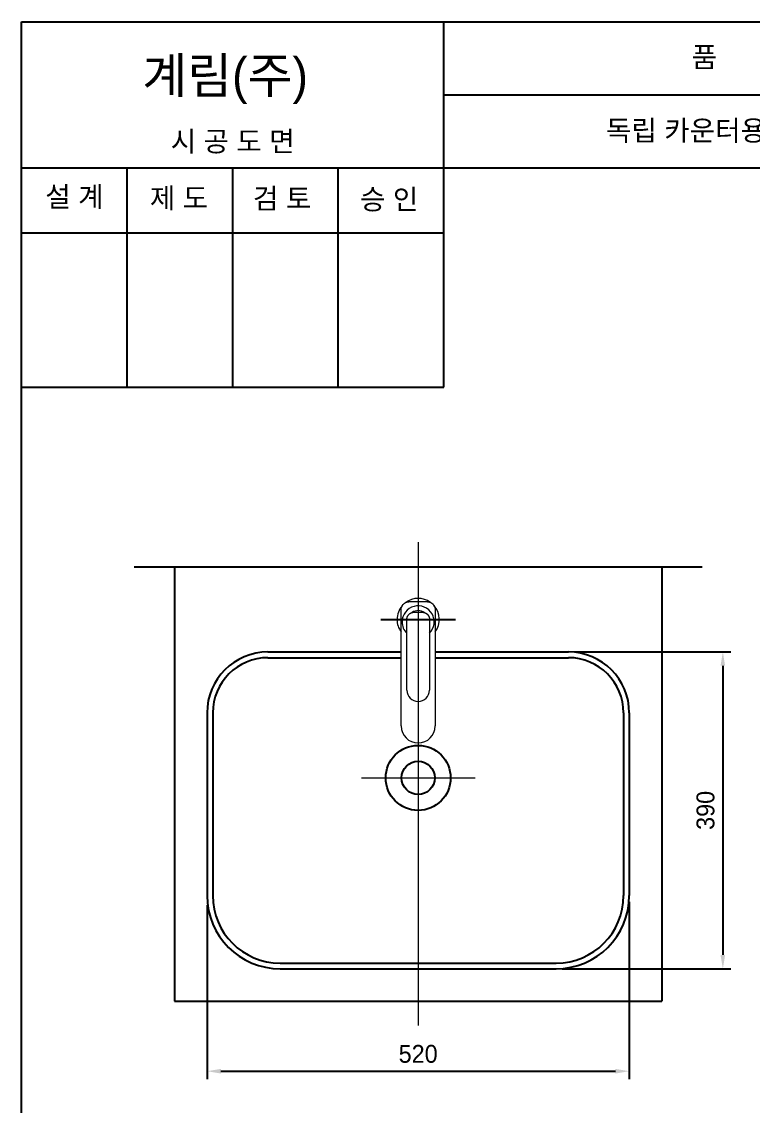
# Model space of a CAD drawing. Header units: millimetres. Extents: x 0 to 1800, y -67 to 2530.
# Drawn here: x 0 to 900, y 1196 to 2530 of the extents above; entities that cross this region are included whole.
import ezdxf
from ezdxf.enums import TextEntityAlignment as Align
from ezdxf.lldxf.tags import DXFTag

# ---------------------------------------------------------------- set-up
doc = ezdxf.new("R2010")
doc.units = ezdxf.units.MM
for name, color, linetype in [('TEXT', 7, 'Continuous'), ('내부선 및 부속', 4, 'Continuous'), ('도각라인', 255, 'Continuous'), ('외형선', 3, 'Continuous'), ('중심선', 1, 'DASHED'), ('치수선', 7, 'Continuous')]:
    doc.layers.add(name, color=color, linetype=linetype)
doc.styles.add('____', font='')
doc.styles.add('타이틀', font='H2GTRM.TTF', dxfattribs={"height": 25})
doc.styles.get('____').set_extended_font_data('굴림')
tags = doc.linetypes.add('DASHDOT', pattern=[70, 31, -13, 13, -13]).pattern_tags.tags
tags[10:11] = [DXFTag(74, 4), DXFTag(75, 0), DXFTag(340, '0'), DXFTag(46, 0.0), DXFTag(50, 0.0), DXFTag(44, 0.0), DXFTag(45, 0.0)]
tags[8:9] = [DXFTag(74, 4), DXFTag(75, 0), DXFTag(340, '0'), DXFTag(46, 0.0), DXFTag(50, 0.0), DXFTag(44, 0.0), DXFTag(45, 0.0)]
tags[6:7] = [DXFTag(74, 4), DXFTag(75, 0), DXFTag(340, '0'), DXFTag(46, 0.0), DXFTag(50, 0.0), DXFTag(44, 0.0), DXFTag(45, 0.0)]
tags[4:5] = [DXFTag(74, 4), DXFTag(75, 0), DXFTag(340, '0'), DXFTag(46, 0.0), DXFTag(50, 0.0), DXFTag(44, 0.0), DXFTag(45, 0.0)]
tags = doc.linetypes.add('DASHED', pattern=[25.72, 12.86, -12.86]).pattern_tags.tags
tags[6:7] = [DXFTag(74, 4), DXFTag(75, 0), DXFTag(340, '0'), DXFTag(46, 0.0), DXFTag(50, 0.0), DXFTag(44, 0.0), DXFTag(45, 0.0)]
tags[4:5] = [DXFTag(74, 4), DXFTag(75, 0), DXFTag(340, '0'), DXFTag(46, 0.0), DXFTag(50, 0.0), DXFTag(44, 0.0), DXFTag(45, 0.0)]
doc.dimstyles.new('MSADIM', dxfattribs={"dimtxt": 33, "dimasz": 17, "dimexe": 10, "dimexo": 7.5, "dimgap": 10, "dimtad": 0, "dimtih": 1, "dimtoh": 1, "dimdec": 0, "dimzin": 1, "dimdsep": 46, "dimtxsty": '____', "dimcen": 11.25, "dimadec": 0, "dimazin": 0, "dimtfac": 1, "dimtdec": 0, "dimtix": 1, "dimtmove": 0, "dimatfit": 3, "dimfxl": 1, "dimtolj": 1, "dimtzin": 1, "dimarcsym": 0})

# ---------------------------------------------------------------- blocks, each defined once
blk = doc.blocks.new('*D1')
at = {"layer": '치수선', "color": 0, "lineweight": -2, "transparency": 16777216}
for p, q in [((228.4, 1442.2), (228.4, 1227.9)), ((748.4, 1446.5), (748.4, 1227.9)), ((245.4, 1237.9), (731.4, 1237.9))]:
    blk.add_line(p, q, dxfattribs=at)
at = {"layer": '치수선', "color": 0, "transparency": 16777216}
for points in [[(245.4, 1240.7), (245.4, 1235), (228.4, 1237.9)], [(731.4, 1240.7), (731.4, 1235), (748.4, 1237.9)]]:
    blk.add_solid(points, dxfattribs=at)
at = {"layer": '치수선', "color": 0, "transparency": 16777216, "insert": (488.4, 1259.1), "char_height": 22, "attachment_point": 5, "style": '____'}
blk.add_mtext('\\A1;520', dxfattribs=at)
blk = doc.blocks.new('*D2')
at = {"layer": '치수선', "color": 0, "lineweight": -2, "transparency": 16777216}
for p, q in [((680.9, 1754), (873.7, 1754)), ((863.7, 1737), (863.7, 1381)), ((665.9, 1364), (873.7, 1364))]:
    blk.add_line(p, q, dxfattribs=at)
at = {"layer": '치수선', "color": 0, "transparency": 16777216}
for points in [[(860.8, 1737), (866.5, 1737), (863.7, 1754)], [(860.8, 1381), (866.5, 1381), (863.7, 1364)]]:
    blk.add_solid(points, dxfattribs=at)
at = {"layer": '치수선', "color": 0, "transparency": 16777216, "insert": (842.4, 1559), "char_height": 22, "attachment_point": 5, "rotation": 90, "style": '____'}
blk.add_mtext('\\A1;390', dxfattribs=at)

msp = doc.modelspace()

# ---------------------------------------------------------------- linework, layer by layer
at = {"layer": '내부선 및 부속', "lineweight": 18}
for p, q in [((477.5, 1816), (499.3, 1816)), ((467.4, 1663), (467.4, 1805.8)), ((483.4, 1803), (493.4, 1803)), ((509.4, 1805.8), (509.4, 1663)), ((474.4, 1793.1), (474.4, 1794)), ((474.4, 1780.9), (474.4, 1793.1)), ((502.4, 1794), (502.4, 1793.1)), ((502.4, 1793.1), (502.4, 1780.9)), ((474.4, 1707), (474.4, 1780.9)), ((502.4, 1780.9), (502.4, 1707))]:
    msp.add_line(p, q, dxfattribs=at)
at = {"layer": '내부선 및 부속'}
for p, q in [((303.4, 1747), (467.4, 1747)), ((509.4, 1747), (673.4, 1747)), ((235.4, 1679), (235.4, 1454)), ((741.4, 1679), (741.4, 1454)), ((318.4, 1371), (658.4, 1371))]:
    msp.add_line(p, q, dxfattribs=at)
for radius in [40, 20.5]:
    msp.add_circle((488.4, 1599), radius, dxfattribs=at)
at = {"layer": '내부선 및 부속', "lineweight": 18}
for centre, radius, start, end in [((488.4, 1794), 26, 54.27, 126.6975), ((488.4, 1794), 26, 139.2469, 180), ((488.4, 1791), 19.8, 315, 180), ((488.4, 1791), 13.9, 56.1206, 122.49), ((488.4, 1794), 26, 323.9044, 41.5631), ((488.4, 1794), 26, 180, 215.9212), ((488.4, 1791), 19.8, 180, 225.0056), ((488.4, 1707), 14, 180, 270), ((488.4, 1707), 14, 270, 0), ((488.4, 1663), 21, 180, 0)]:
    msp.add_arc(centre, radius, start, end, dxfattribs=at)
at = {"layer": '내부선 및 부속'}
for centre, radius, start, end in [((303.4, 1679), 68, 90, 180), ((673.4, 1679), 68, 0, 90), ((318.4, 1454), 83, 180, 270), ((658.4, 1454), 83, 270, 0)]:
    msp.add_arc(centre, radius, start, end, dxfattribs=at)
at = {"layer": '내부선 및 부속', "lineweight": 18}
for points, knots in [([(467.4, 1805.8), (467.4, 1805.8), (467.4, 1805.8), (467.4, 1805.8), (467.4, 1805.8), (467.4, 1805.9), (467.4, 1805.9), (467.4, 1806), (467.4, 1806.1), (467.4, 1806.4), (467.4, 1806.7), (467.5, 1807.2), (467.5, 1807.5), (467.6, 1808.1), (467.7, 1808.4), (467.8, 1808.8), (467.8, 1808.9), (467.9, 1809.1), (467.9, 1809.2), (468, 1809.4), (468.1, 1809.6), (468.3, 1810), (468.4, 1810.3), (468.7, 1810.9), (468.9, 1811.2), (469.2, 1811.6), (469.3, 1811.7), (469.4, 1811.9), (469.5, 1812), (469.6, 1812.1), (469.6, 1812.2), (469.8, 1812.4), (469.9, 1812.5), (470, 1812.7), (470.1, 1812.8), (470.2, 1812.9), (470.3, 1812.9), (470.6, 1813.2), (470.8, 1813.5), (471.3, 1813.9), (471.6, 1814.1), (472.1, 1814.4), (472.4, 1814.6), (472.9, 1814.8), (473, 1814.9), (473.2, 1815), (473.3, 1815.1), (473.5, 1815.1), (473.5, 1815.2), (473.9, 1815.3), (474.2, 1815.4), (474.9, 1815.6), (475.2, 1815.7), (475.8, 1815.8), (476.2, 1815.9), (476.7, 1815.9), (476.8, 1815.9), (477.1, 1816), (477.2, 1816), (477.3, 1816), (477.3, 1816), (477.4, 1816), (477.5, 1816), (477.5, 1816), (477.5, 1816), (477.5, 1816), (477.5, 1816), (477.5, 1816)], [0, 0, 0, 0, 0.000488, 0.000488, 0.000977, 0.001953, 0.003906, 0.007813, 0.015625, 0.03125, 0.0625, 0.0625, 0.125, 0.125, 0.1875, 0.1875, 0.203125, 0.203125, 0.21875, 0.21875, 0.25, 0.25, 0.3125, 0.3125, 0.375, 0.375, 0.40625, 0.40625, 0.421875, 0.421875, 0.4375, 0.4375, 0.46875, 0.46875, 0.484375, 0.484375, 0.5, 0.5, 0.5625, 0.5625, 0.625, 0.625, 0.6875, 0.6875, 0.71875, 0.71875, 0.734375, 0.734375, 0.75, 0.75, 0.8125, 0.8125, 0.875, 0.875, 0.9375, 0.9375, 0.96875, 0.96875, 0.984375, 0.984375, 0.992188, 0.996094, 0.998047, 0.999023, 0.999512, 0.999512, 1, 1, 1, 1]), ([(499.3, 1816), (499.3, 1816), (499.3, 1816), (499.3, 1816), (499.3, 1816), (499.3, 1816), (499.3, 1816), (499.4, 1816), (499.6, 1816), (499.8, 1815.9), (500.1, 1815.9), (500.6, 1815.9), (500.9, 1815.8), (501.6, 1815.7), (501.9, 1815.6), (502.3, 1815.5), (502.4, 1815.5), (502.5, 1815.4), (502.6, 1815.4), (502.8, 1815.3), (503, 1815.3), (503.5, 1815.1), (503.8, 1814.9), (504.3, 1814.6), (504.6, 1814.4), (505, 1814.2), (505.2, 1814.1), (505.4, 1813.9), (505.4, 1813.9), (505.6, 1813.8), (505.6, 1813.7), (505.8, 1813.6), (506, 1813.4), (506.1, 1813.3), (506.2, 1813.2), (506.3, 1813.1), (506.4, 1813), (506.7, 1812.8), (506.9, 1812.5), (507.3, 1812), (507.5, 1811.7), (507.9, 1811.2), (508, 1810.9), (508.3, 1810.5), (508.3, 1810.3), (508.5, 1810.1), (508.5, 1810), (508.6, 1809.9), (508.6, 1809.8), (508.7, 1809.4), (508.9, 1809.1), (509.1, 1808.5), (509.1, 1808.1), (509.3, 1807.5), (509.3, 1807.2), (509.4, 1806.7), (509.4, 1806.5), (509.4, 1806.2), (509.4, 1806.2), (509.4, 1806), (509.4, 1806), (509.4, 1805.9), (509.4, 1805.9), (509.4, 1805.8), (509.4, 1805.8), (509.4, 1805.8), (509.4, 1805.8), (509.4, 1805.8)], [0, 0, 0, 0, 0.000488, 0.000488, 0.000977, 0.001953, 0.003906, 0.007813, 0.015625, 0.03125, 0.0625, 0.0625, 0.125, 0.125, 0.1875, 0.1875, 0.203125, 0.203125, 0.21875, 0.21875, 0.25, 0.25, 0.3125, 0.3125, 0.375, 0.375, 0.40625, 0.40625, 0.421875, 0.421875, 0.4375, 0.4375, 0.46875, 0.46875, 0.484375, 0.484375, 0.5, 0.5, 0.5625, 0.5625, 0.625, 0.625, 0.6875, 0.6875, 0.71875, 0.71875, 0.734375, 0.734375, 0.75, 0.75, 0.8125, 0.8125, 0.875, 0.875, 0.9375, 0.9375, 0.96875, 0.96875, 0.984375, 0.984375, 0.992188, 0.996094, 0.998047, 0.999023, 0.999512, 0.999512, 1, 1, 1, 1]), ([(499.3, 1816), (499.3, 1816), (499.3, 1816), (499.3, 1816), (499.3, 1816), (499.3, 1816)], [0, 0, 0, 0, 0.719686, 0.719686, 1, 1, 1, 1]), ([(467.4, 1805.8), (467.4, 1805.8), (467.4, 1805.8), (467.4, 1805.8), (467.4, 1805.8), (467.4, 1805.8)], [0, 0, 0, 0, 0.689084, 0.689084, 1, 1, 1, 1]), ([(474.4, 1794), (474.4, 1794.3), (474.4, 1794.7), (474.5, 1795.4), (474.6, 1795.8), (474.7, 1796.5), (474.8, 1796.8), (475, 1797.4), (475.2, 1797.7), (475.4, 1798.2), (475.6, 1798.4), (475.8, 1798.9), (476, 1799.1), (476.3, 1799.5), (476.4, 1799.7), (476.7, 1799.9), (476.7, 1800), (476.8, 1800.1), (476.9, 1800.2), (477, 1800.3), (477, 1800.3), (477, 1800.3), (477, 1800.3), (477, 1800.3), (477, 1800.3), (477, 1800.3), (477, 1800.3), (477, 1800.3), (477, 1800.3), (477, 1800.3), (477.2, 1800.5), (477.5, 1800.7), (477.9, 1801.1), (478.2, 1801.3), (478.7, 1801.6), (479, 1801.8), (479.5, 1802.1), (479.8, 1802.2), (480.3, 1802.4), (480.6, 1802.5), (481.1, 1802.7), (481.4, 1802.7), (482, 1802.9), (482.3, 1802.9), (482.8, 1802.9), (483.1, 1803), (483.4, 1803)], [0, 0, 0, 0, 0.0625, 0.0625, 0.125, 0.125, 0.1875, 0.1875, 0.25, 0.25, 0.3125, 0.3125, 0.375, 0.375, 0.4375, 0.4375, 0.46875, 0.46875, 0.484375, 0.492187, 0.496094, 0.498047, 0.499023, 0.499512, 0.499756, 0.499878, 0.499939, 0.499969, 0.499969, 0.5, 0.5, 0.5625, 0.5625, 0.625, 0.625, 0.6875, 0.6875, 0.75, 0.75, 0.8125, 0.8125, 0.875, 0.875, 0.9375, 0.9375, 1, 1, 1, 1]), ([(493.4, 1803), (493.4, 1803), (493.4, 1803), (493.5, 1803), (493.5, 1803), (493.6, 1803), (493.6, 1803), (493.7, 1803), (493.7, 1803), (493.7, 1802.9), (493.8, 1802.9), (493.8, 1802.9), (493.9, 1802.9), (493.9, 1802.9), (494, 1802.9), (494, 1802.9), (494.1, 1802.9), (494.1, 1802.9), (494.2, 1802.9), (494.2, 1802.9), (494.3, 1802.9), (494.3, 1802.9), (494.3, 1802.9), (494.4, 1802.9), (494.4, 1802.9), (494.5, 1802.9), (494.5, 1802.9), (494.6, 1802.9), (494.6, 1802.9), (494.7, 1802.9), (494.7, 1802.9), (494.8, 1802.8), (494.8, 1802.8), (494.9, 1802.8), (494.9, 1802.8), (494.9, 1802.8), (495, 1802.8), (495, 1802.8), (495.1, 1802.8), (495.1, 1802.8), (495.2, 1802.8), (495.2, 1802.8), (495.3, 1802.8), (495.3, 1802.7), (495.4, 1802.7), (495.4, 1802.7), (495.5, 1802.7), (495.5, 1802.7), (495.5, 1802.7), (495.6, 1802.7), (495.6, 1802.7), (495.7, 1802.7), (495.7, 1802.6), (495.8, 1802.6), (495.8, 1802.6), (495.9, 1802.6), (495.9, 1802.6), (496, 1802.6), (496, 1802.6), (496.1, 1802.6), (496.1, 1802.5), (496.1, 1802.5), (496.2, 1802.5), (496.2, 1802.5), (496.3, 1802.5), (496.3, 1802.5), (496.4, 1802.4), (496.4, 1802.4), (496.5, 1802.4), (496.5, 1802.4), (496.6, 1802.4), (496.6, 1802.4), (496.6, 1802.3), (496.7, 1802.3), (496.7, 1802.3), (496.8, 1802.3), (496.8, 1802.3), (496.9, 1802.3), (496.9, 1802.2), (497, 1802.2), (497, 1802.2), (497, 1802.2), (497.1, 1802.2), (497.1, 1802.1), (497.2, 1802.1), (497.2, 1802.1), (497.3, 1802.1), (497.3, 1802.1), (497.4, 1802), (497.4, 1802), (497.4, 1802), (497.5, 1802), (497.5, 1801.9), (497.6, 1801.9), (497.6, 1801.9), (497.7, 1801.9), (497.7, 1801.8), (497.7, 1801.8), (497.8, 1801.8), (497.8, 1801.8), (497.9, 1801.8), (497.9, 1801.7), (498, 1801.7), (498, 1801.7), (498, 1801.7), (498.1, 1801.6), (498.1, 1801.6), (498.2, 1801.6), (498.2, 1801.5), (498.3, 1801.5), (498.3, 1801.5), (498.3, 1801.5), (498.4, 1801.4), (498.4, 1801.4), (498.5, 1801.4), (498.5, 1801.4), (498.5, 1801.3), (498.6, 1801.3), (498.6, 1801.3), (498.7, 1801.2), (498.7, 1801.2), (498.7, 1801.2), (498.8, 1801.1), (498.8, 1801.1), (498.9, 1801.1), (498.9, 1801.1), (498.9, 1801), (499, 1801), (499, 1801), (499.1, 1800.9), (499.1, 1800.9), (499.1, 1800.9), (499.2, 1800.8), (499.2, 1800.8), (499.3, 1800.8), (499.3, 1800.7), (499.3, 1800.7), (499.4, 1800.7), (499.4, 1800.6), (499.4, 1800.6), (499.5, 1800.6), (499.5, 1800.5), (499.6, 1800.5), (499.6, 1800.5), (499.6, 1800.4), (499.7, 1800.4), (499.7, 1800.4), (499.7, 1800.3), (499.8, 1800.3), (499.8, 1800.2), (499.8, 1800.2), (499.9, 1800.2), (499.9, 1800.1), (500, 1800.1), (500, 1800.1), (500, 1800), (500.1, 1800), (500.1, 1799.9), (500.1, 1799.9), (500.2, 1799.9), (500.2, 1799.8), (500.3, 1799.8), (500.3, 1799.7), (500.3, 1799.7), (500.4, 1799.6), (500.4, 1799.6), (500.4, 1799.5), (500.5, 1799.5), (500.5, 1799.4), (500.5, 1799.4), (500.6, 1799.4), (500.6, 1799.3), (500.7, 1799.3), (500.7, 1799.2), (500.7, 1799.2), (500.8, 1799.1), (500.8, 1799), (500.8, 1799), (500.9, 1798.9), (500.9, 1798.9), (500.9, 1798.8), (501, 1798.8), (501, 1798.7), (501.1, 1798.7), (501.1, 1798.6), (501.1, 1798.5), (501.2, 1798.5), (501.2, 1798.4), (501.2, 1798.4), (501.3, 1798.3), (501.3, 1798.2), (501.3, 1798.2), (501.4, 1798.1), (501.4, 1798), (501.4, 1798), (501.5, 1797.9), (501.5, 1797.8), (501.5, 1797.8), (501.6, 1797.7), (501.6, 1797.6), (501.6, 1797.6), (501.6, 1797.5), (501.7, 1797.4), (501.7, 1797.4), (501.7, 1797.3), (501.8, 1797.2), (501.8, 1797.1), (501.8, 1797.1), (501.9, 1797), (501.9, 1796.9), (501.9, 1796.8), (501.9, 1796.8), (502, 1796.7), (502, 1796.6), (502, 1796.5), (502, 1796.5), (502, 1796.4), (502.1, 1796.3), (502.1, 1796.2), (502.1, 1796.1), (502.1, 1796), (502.2, 1796), (502.2, 1795.9), (502.2, 1795.8), (502.2, 1795.7), (502.2, 1795.6), (502.2, 1795.5), (502.3, 1795.4), (502.3, 1795.4), (502.3, 1795.3), (502.3, 1795.2), (502.3, 1795.1), (502.3, 1795), (502.3, 1794.9), (502.3, 1794.8), (502.3, 1794.7), (502.4, 1794.6), (502.4, 1794.5), (502.4, 1794.4), (502.4, 1794.3), (502.4, 1794.2), (502.4, 1794.2), (502.4, 1794.1), (502.4, 1794), (502.4, 1794)], [0, 0, 0, 0, 0.003129, 0.006261, 0.009395, 0.012531, 0.015671, 0.018812, 0.021957, 0.025104, 0.028253, 0.031405, 0.03456, 0.037717, 0.040878, 0.04404, 0.047206, 0.050374, 0.053544, 0.056718, 0.059894, 0.063073, 0.066255, 0.069439, 0.072627, 0.075817, 0.079009, 0.082205, 0.085404, 0.088605, 0.091809, 0.095016, 0.098226, 0.101439, 0.104654, 0.107873, 0.111094, 0.114319, 0.117546, 0.120777, 0.12401, 0.127246, 0.130486, 0.133728, 0.136973, 0.140221, 0.143473, 0.146727, 0.149985, 0.153245, 0.156509, 0.159776, 0.163045, 0.166318, 0.169595, 0.172874, 0.176156, 0.179442, 0.18273, 0.186022, 0.189317, 0.192616, 0.195917, 0.199222, 0.20253, 0.205841, 0.209156, 0.212474, 0.215795, 0.219119, 0.222447, 0.225778, 0.229112, 0.23245, 0.235791, 0.239135, 0.242483, 0.245834, 0.249189, 0.252547, 0.255908, 0.259273, 0.262641, 0.266013, 0.269388, 0.272767, 0.276149, 0.279534, 0.282923, 0.286316, 0.289712, 0.293112, 0.296515, 0.299922, 0.303332, 0.306746, 0.310163, 0.313584, 0.317009, 0.320437, 0.323869, 0.327304, 0.330743, 0.334186, 0.337632, 0.341082, 0.344536, 0.347994, 0.351455, 0.354919, 0.358388, 0.36186, 0.365336, 0.368816, 0.3723, 0.375787, 0.379278, 0.382773, 0.386271, 0.389774, 0.39328, 0.39679, 0.400304, 0.403821, 0.407343, 0.410868, 0.414398, 0.417931, 0.421468, 0.425009, 0.428554, 0.432102, 0.435655, 0.439211, 0.442772, 0.446336, 0.449905, 0.453477, 0.457054, 0.460634, 0.464218, 0.467806, 0.471399, 0.474995, 0.478595, 0.4822, 0.485808, 0.489421, 0.492983, 0.496582, 0.500218, 0.503891, 0.5076, 0.511346, 0.515129, 0.518949, 0.522805, 0.526699, 0.530629, 0.534596, 0.538599, 0.54264, 0.546717, 0.550832, 0.554983, 0.559171, 0.563396, 0.567658, 0.571956, 0.576292, 0.580665, 0.585074, 0.589521, 0.594004, 0.598525, 0.603082, 0.607676, 0.612308, 0.616976, 0.621681, 0.626424, 0.631203, 0.636019, 0.640873, 0.645763, 0.650691, 0.655655, 0.660657, 0.665695, 0.670771, 0.675884, 0.681034, 0.68622, 0.691444, 0.696705, 0.702003, 0.707339, 0.712711, 0.71812, 0.723567, 0.72905, 0.734571, 0.740129, 0.745724, 0.751356, 0.757025, 0.762732, 0.768475, 0.774256, 0.780074, 0.785928, 0.791821, 0.79775, 0.803716, 0.80972, 0.81576, 0.821838, 0.827953, 0.834106, 0.840295, 0.846522, 0.852785, 0.859086, 0.865424, 0.8718, 0.878212, 0.884662, 0.891149, 0.897673, 0.904234, 0.910833, 0.917468, 0.924141, 0.930851, 0.937599, 0.944383, 0.951205, 0.958064, 0.96496, 0.971894, 0.978865, 0.985872, 0.992918, 1, 1, 1, 1])]:
    msp.add_open_spline(points, degree=3, knots=knots, dxfattribs=at)
for points, degree in [([(499.3, 1816), (499.3, 1816), (499.3, 1816), (499.3, 1816)], 3), ([(500.2, 1815.9), (500.1, 1815.9), (500, 1815.9)], 2), ([(467.4, 1806.8), (467.4, 1806.7), (467.4, 1806.6)], 2), ([(467.4, 1805.8), (467.4, 1805.8), (467.4, 1805.8), (467.4, 1805.8)], 3), ([(509.3, 1661.3), (509.4, 1661.9), (509.4, 1662.6)], 2)]:
    msp.add_open_spline(points, degree=degree, dxfattribs=at)
at = {"layer": '도각라인', "color": 7}
for p, q in [((0, 0), (0, 2530)), ((0, 2530), (1800, 2530)), ((520, 2080), (520, 2530)), ((520, 2440), (1800, 2440)), ((0, 2350), (1800, 2350)), ((130, 2080), (130, 2350)), ((260, 2080), (260, 2350)), ((390, 2080), (390, 2350)), ((0, 2270), (520, 2270)), ((0, 2080), (520, 2080))]:
    msp.add_line(p, q, dxfattribs=at)
at = {"layer": '외형선'}
for p, q in [((138.4, 1859), (838.4, 1859)), ((188.4, 1859), (188.4, 1324)), ((788.4, 1859), (788.4, 1324)), ((303.4, 1754), (467.4, 1754)), ((509.4, 1754), (673.4, 1754)), ((228.4, 1679), (228.4, 1454)), ((748.4, 1679), (748.4, 1454)), ((318.4, 1364), (658.4, 1364)), ((188.4, 1324), (788.4, 1324))]:
    msp.add_line(p, q, dxfattribs=at)
for centre, radius, start, end in [((303.4, 1679), 75, 90, 180), ((673.4, 1679), 75, 0, 90), ((318.4, 1454), 90, 180, 270), ((658.4, 1454), 90, 270, 0)]:
    msp.add_arc(centre, radius, start, end, dxfattribs=at)
at = {"layer": '중심선', "lineweight": 18}
msp.add_line((488.4, 1889), (488.4, 1294), dxfattribs=at)
at = {"layer": '중심선'}
msp.add_line((442.4, 1794), (534.4, 1794), dxfattribs=at)
at = {"layer": '중심선', "linetype": 'DASHDOT', "lineweight": 18}
msp.add_line((418.4, 1599), (558.4, 1599), dxfattribs=at)

# ---------------------------------------------------------------- texts
at = {"layer": 'TEXT', "style": '타이틀'}
for s, p in [('품             명', (915.7, 2486.4)), ('독립 카운터용 사각 세면기', (905.8, 2396)), ('시 공 도 면', (259.9, 2382.7)), ('설 계', (65, 2314.6)), ('제 도', (193.8, 2312.9)), ('검 토', (320.8, 2312.3)), ('승 인', (452.7, 2311.4))]:
    msp.add_text(s, height=25, dxfattribs=at).set_placement(p, align=Align.MIDDLE_CENTER)
msp.add_text('계림(주)', height=44, dxfattribs=at).set_placement((148.7, 2441.8))

# ---------------------------------------------------------------- dimensions: what is measured, and where the dimension line sits
at = {"layer": '치수선'}
dim = msp.add_linear_dim(base=(863.7, 1364), p1=(673.4, 1754), p2=(658.4, 1364), angle=90, dimstyle='MSADIM', override={"dimtxt": 22, "dimtad": 1, "dimtih": 0, "dimtoh": 0}, dxfattribs=at)
dim.commit()
dim.dimension.update_dxf_attribs({"geometry": '*D2', "text_midpoint": (842.4, 1559)})
dim = msp.add_linear_dim(base=(748.4, 1237.9), p1=(228.4, 1449.7), p2=(748.4, 1454), dimstyle='MSADIM', override={"dimtxt": 22, "dimtad": 1, "dimtih": 0, "dimtoh": 0}, dxfattribs=at)
dim.commit()
dim.dimension.update_dxf_attribs({"geometry": '*D1', "text_midpoint": (488.4, 1259.1)})

doc.saveas('drawing.dxf')
